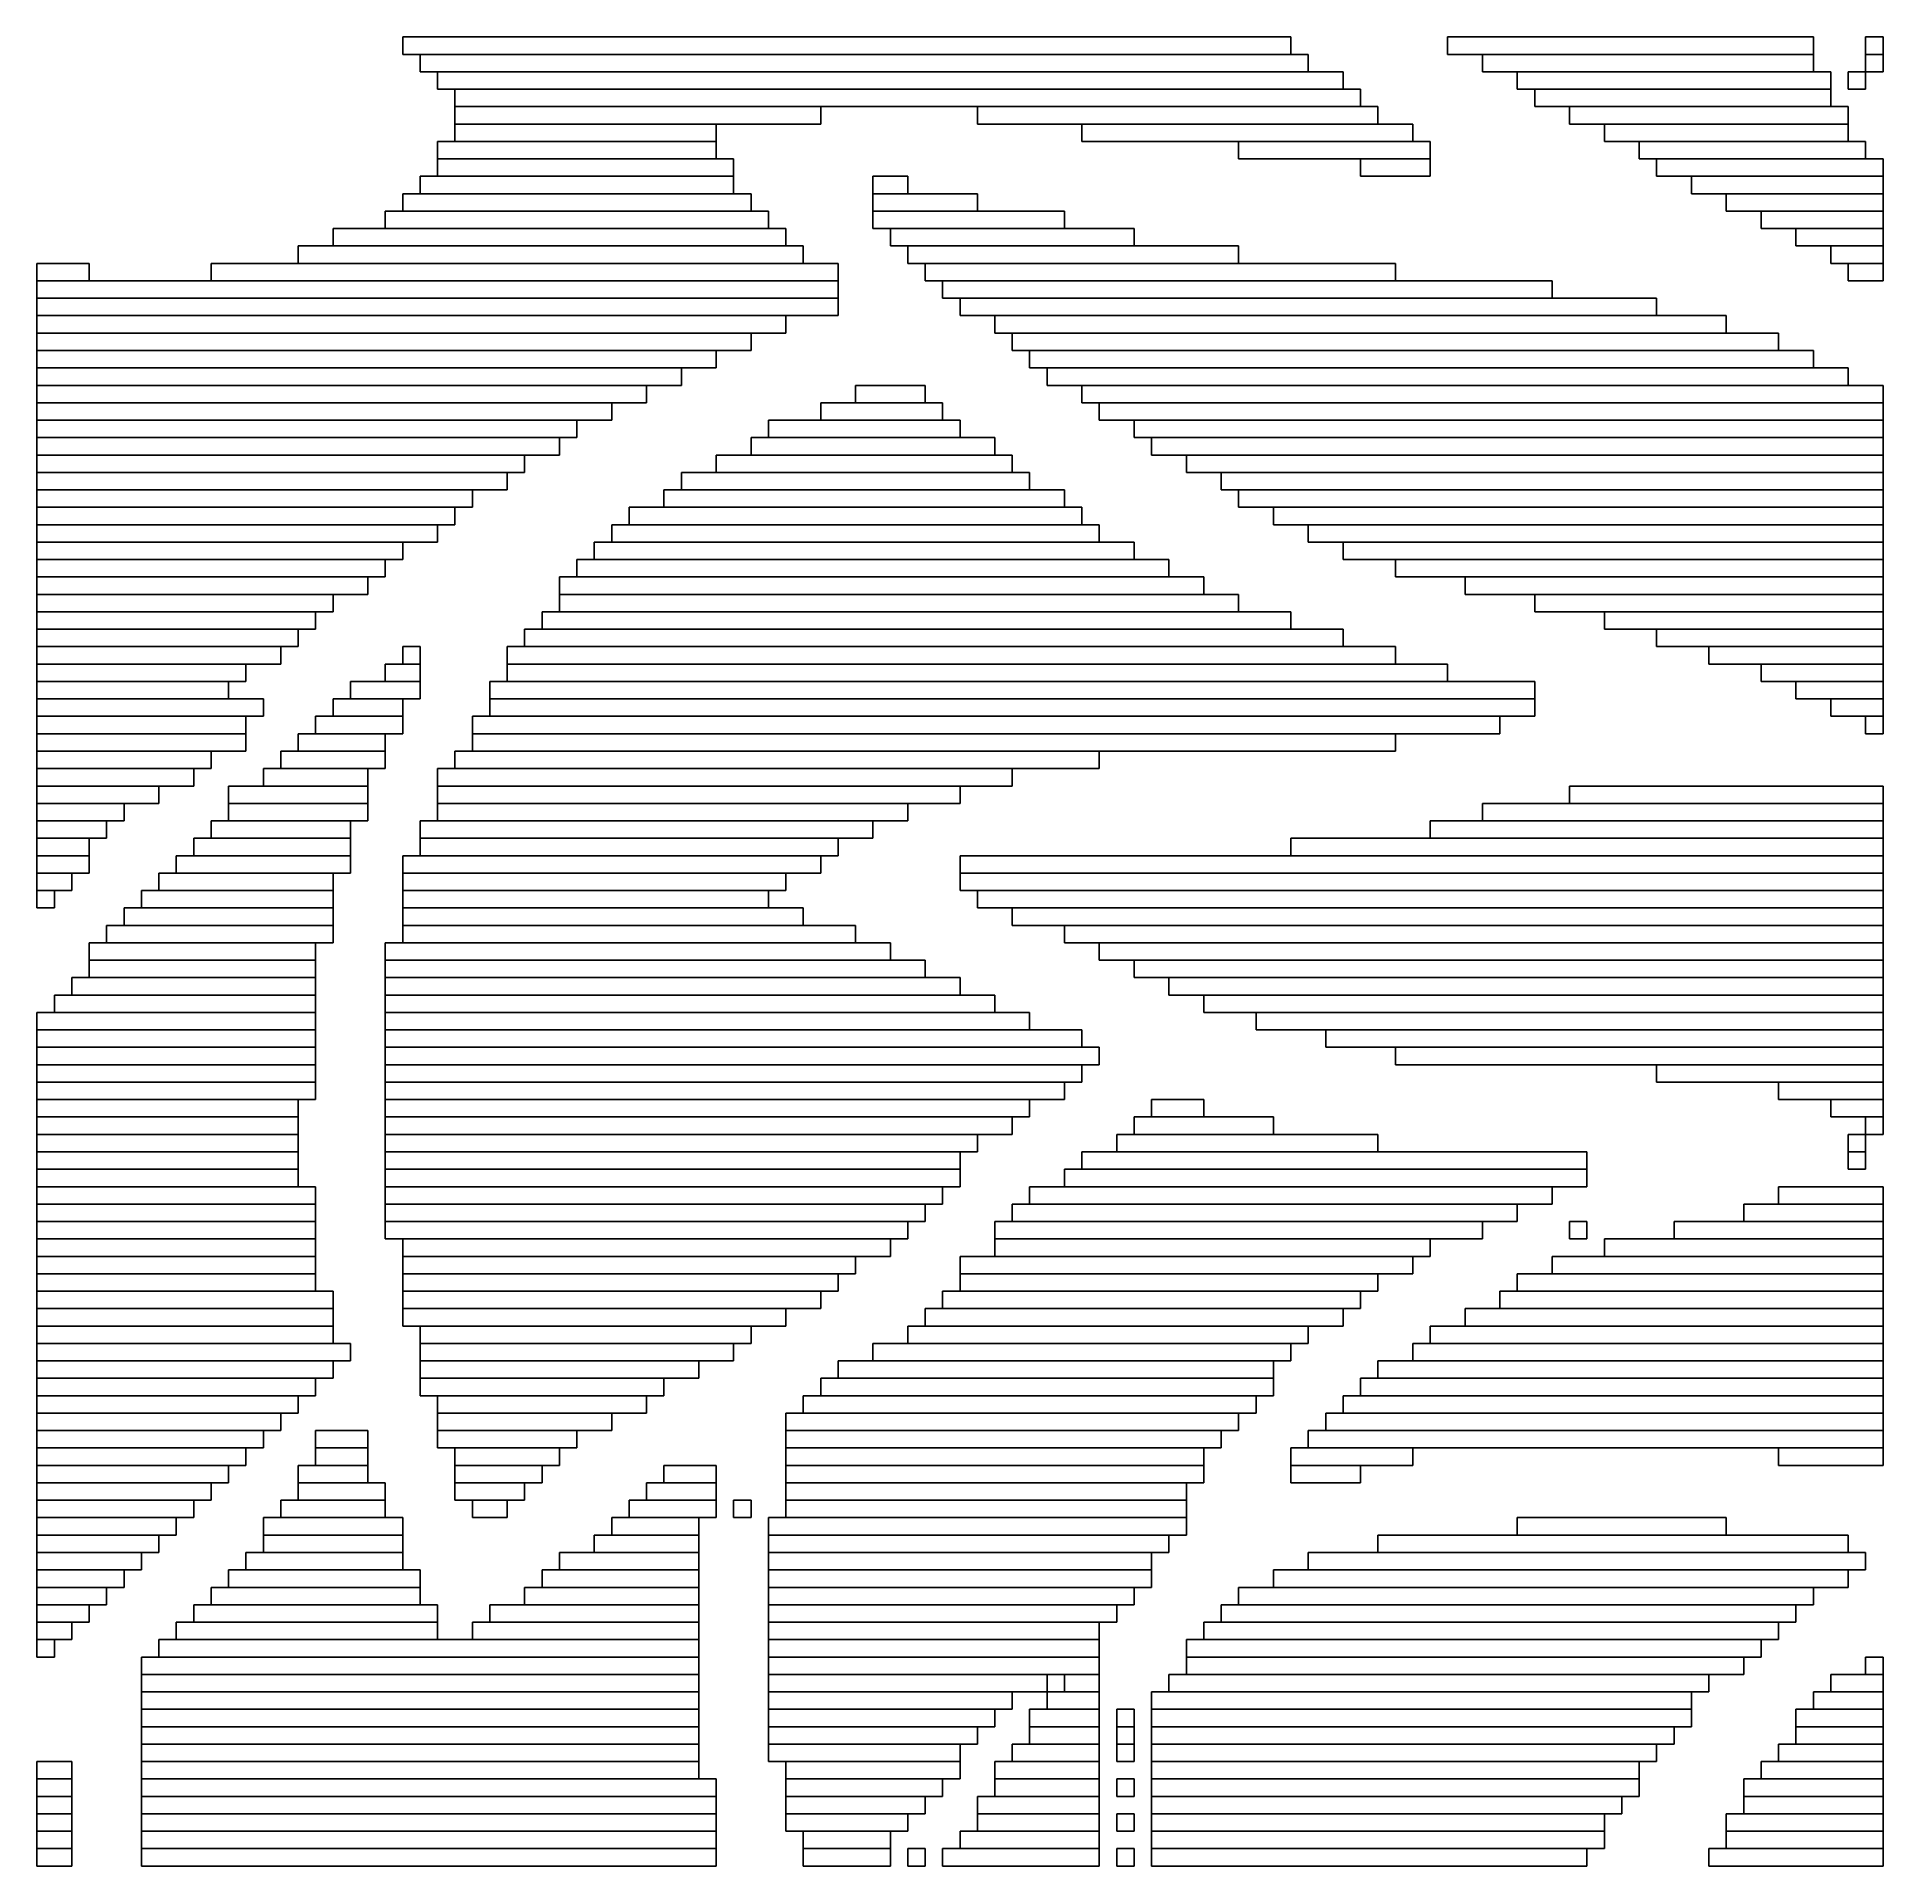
# Model space of a CAD drawing. Extents: x 459 to 565, y 460 to 565.
import ezdxf

# ---------------------------------------------------------------- set-up
doc = ezdxf.new("R2010")
doc.units = 0

msp = doc.modelspace()

# ---------------------------------------------------------------- linework, layer by layer
for p, q in [((480, 565), (531, 565)), ((480, 564), (480, 565)), ((531, 565), (531, 564)), ((540, 565), (561, 565)), ((540, 564), (540, 565)), ((561, 565), (561, 564)), ((564, 565), (565, 565)), ((564, 564), (564, 565)), ((565, 565), (565, 564)), ((531, 564), (480, 564)), ((481, 564), (532, 564)), ((481, 563), (481, 564)), ((532, 564), (532, 563)), ((561, 564), (540, 564)), ((542, 564), (561, 564)), ((542, 563), (542, 564)), ((561, 564), (561, 563)), ((565, 564), (564, 564)), ((564, 564), (565, 564)), ((564, 563), (564, 564)), ((565, 564), (565, 563)), ((532, 563), (481, 563)), ((482, 563), (534, 563)), ((482, 562), (482, 563)), ((534, 563), (534, 562)), ((561, 563), (542, 563)), ((544, 563), (562, 563)), ((544, 562), (544, 563)), ((562, 563), (562, 562)), ((563, 563), (564, 563)), ((563, 562), (563, 563)), ((565, 563), (564, 563)), ((564, 563), (564, 562)), ((534, 562), (482, 562)), ((483, 562), (535, 562)), ((483, 561), (483, 562)), ((535, 562), (535, 561)), ((562, 562), (544, 562)), ((545, 562), (562, 562)), ((545, 561), (545, 562)), ((562, 562), (562, 561)), ((564, 562), (563, 562)), ((535, 561), (483, 561)), ((483, 561), (504, 561)), ((483, 560), (483, 561)), ((504, 561), (504, 560)), ((513, 561), (536, 561)), ((513, 560), (513, 561)), ((536, 561), (536, 560)), ((562, 561), (545, 561)), ((547, 561), (563, 561)), ((547, 560), (547, 561)), ((563, 561), (563, 560)), ((504, 560), (483, 560)), ((483, 560), (498, 560)), ((483, 559), (483, 560)), ((498, 560), (498, 559)), ((536, 560), (513, 560)), ((519, 560), (538, 560)), ((519, 559), (519, 560)), ((538, 560), (538, 559)), ((563, 560), (547, 560)), ((549, 560), (563, 560)), ((549, 559), (549, 560)), ((563, 560), (563, 559)), ((482, 559), (498, 559)), ((482, 558), (482, 559)), ((498, 559), (483, 559)), ((498, 559), (498, 558)), ((538, 559), (519, 559)), ((528, 559), (539, 559)), ((528, 558), (528, 559)), ((539, 559), (539, 558)), ((563, 559), (549, 559)), ((551, 559), (564, 559)), ((551, 558), (551, 559)), ((564, 559), (564, 558)), ((498, 558), (482, 558)), ((482, 558), (499, 558)), ((482, 557), (482, 558)), ((499, 558), (499, 557)), ((539, 558), (528, 558)), ((535, 558), (539, 558)), ((535, 557), (535, 558)), ((539, 558), (539, 557)), ((564, 558), (551, 558)), ((552, 558), (565, 558)), ((552, 557), (552, 558)), ((565, 558), (565, 557)), ((481, 557), (499, 557)), ((481, 556), (481, 557)), ((499, 557), (482, 557)), ((499, 557), (499, 556)), ((507, 557), (509, 557)), ((507, 556), (507, 557)), ((509, 557), (509, 556)), ((539, 557), (535, 557)), ((565, 557), (552, 557)), ((554, 557), (565, 557)), ((554, 556), (554, 557)), ((565, 557), (565, 556)), ((480, 556), (500, 556)), ((480, 555), (480, 556)), ((499, 556), (481, 556)), ((500, 556), (500, 555)), ((509, 556), (507, 556)), ((507, 556), (513, 556)), ((507, 555), (507, 556)), ((513, 556), (513, 555)), ((565, 556), (554, 556)), ((556, 556), (565, 556)), ((556, 555), (556, 556)), ((565, 556), (565, 555)), ((479, 555), (501, 555)), ((479, 554), (479, 555)), ((500, 555), (480, 555)), ((501, 555), (501, 554)), ((513, 555), (507, 555)), ((507, 555), (518, 555)), ((507, 554), (507, 555)), ((518, 555), (518, 554)), ((565, 555), (556, 555)), ((558, 555), (565, 555)), ((558, 554), (558, 555)), ((565, 555), (565, 554)), ((476, 554), (502, 554)), ((476, 553), (476, 554)), ((501, 554), (479, 554)), ((502, 554), (502, 553)), ((518, 554), (507, 554)), ((508, 554), (522, 554)), ((508, 553), (508, 554)), ((522, 554), (522, 553)), ((565, 554), (558, 554)), ((560, 554), (565, 554)), ((560, 553), (560, 554)), ((565, 554), (565, 553)), ((474, 553), (503, 553)), ((474, 552), (474, 553)), ((502, 553), (476, 553)), ((503, 553), (503, 552)), ((522, 553), (508, 553)), ((509, 553), (528, 553)), ((509, 552), (509, 553)), ((528, 553), (528, 552)), ((565, 553), (560, 553)), ((562, 553), (565, 553)), ((562, 552), (562, 553)), ((565, 553), (565, 552)), ((459, 552), (462, 552)), ((459, 551), (459, 552)), ((462, 552), (462, 551)), ((469, 552), (505, 552)), ((469, 551), (469, 552)), ((503, 552), (474, 552)), ((505, 552), (505, 551)), ((528, 552), (509, 552)), ((510, 552), (537, 552)), ((510, 551), (510, 552)), ((537, 552), (537, 551)), ((565, 552), (562, 552)), ((563, 552), (565, 552)), ((563, 551), (563, 552)), ((565, 552), (565, 551)), ((462, 551), (459, 551)), ((459, 551), (505, 551)), ((459, 550), (459, 551)), ((505, 551), (469, 551)), ((505, 551), (505, 550)), ((537, 551), (510, 551)), ((511, 551), (546, 551)), ((511, 550), (511, 551)), ((546, 551), (546, 550)), ((565, 551), (563, 551)), ((505, 550), (459, 550)), ((459, 550), (505, 550)), ((459, 549), (459, 550)), ((505, 550), (505, 549)), ((546, 550), (511, 550)), ((512, 550), (552, 550)), ((512, 549), (512, 550)), ((552, 550), (552, 549)), ((505, 549), (459, 549)), ((459, 549), (502, 549)), ((459, 548), (459, 549)), ((502, 549), (502, 548)), ((552, 549), (512, 549)), ((514, 549), (556, 549)), ((514, 548), (514, 549)), ((556, 549), (556, 548)), ((502, 548), (459, 548)), ((459, 548), (500, 548)), ((459, 547), (459, 548)), ((500, 547), (459, 547)), ((459, 547), (498, 547)), ((459, 546), (459, 547)), ((498, 547), (498, 546)), ((500, 548), (500, 547)), ((556, 548), (514, 548)), ((515, 548), (559, 548)), ((515, 547), (515, 548)), ((559, 547), (515, 547)), ((516, 547), (561, 547)), ((516, 546), (516, 547)), ((559, 548), (559, 547)), ((561, 547), (561, 546)), ((498, 546), (459, 546)), ((459, 546), (496, 546)), ((459, 545), (459, 546)), ((496, 546), (496, 545)), ((561, 546), (516, 546)), ((517, 546), (563, 546)), ((517, 545), (517, 546)), ((563, 546), (563, 545)), ((496, 545), (459, 545)), ((459, 545), (494, 545)), ((459, 544), (459, 545)), ((494, 545), (494, 544)), ((506, 545), (510, 545)), ((506, 544), (506, 545)), ((510, 545), (510, 544)), ((563, 545), (517, 545)), ((519, 545), (565, 545)), ((519, 544), (519, 545)), ((565, 545), (565, 544)), ((494, 544), (459, 544)), ((459, 544), (492, 544)), ((459, 543), (459, 544)), ((492, 544), (492, 543)), ((504, 544), (511, 544)), ((504, 543), (504, 544)), ((510, 544), (506, 544)), ((511, 544), (511, 543)), ((565, 544), (519, 544)), ((520, 544), (565, 544)), ((520, 543), (520, 544)), ((565, 544), (565, 543)), ((492, 543), (459, 543)), ((459, 543), (490, 543)), ((459, 542), (459, 543)), ((490, 543), (490, 542)), ((501, 543), (512, 543)), ((501, 542), (501, 543)), ((511, 543), (504, 543)), ((512, 543), (512, 542)), ((565, 543), (520, 543)), ((522, 543), (565, 543)), ((522, 542), (522, 543)), ((565, 543), (565, 542)), ((490, 542), (459, 542)), ((459, 542), (489, 542)), ((459, 541), (459, 542)), ((489, 542), (489, 541)), ((500, 542), (514, 542)), ((500, 541), (500, 542)), ((512, 542), (501, 542)), ((514, 542), (514, 541)), ((565, 542), (522, 542)), ((523, 542), (565, 542)), ((523, 541), (523, 542)), ((565, 542), (565, 541)), ((489, 541), (459, 541)), ((459, 541), (487, 541)), ((459, 540), (459, 541)), ((487, 541), (487, 540)), ((498, 541), (515, 541)), ((498, 540), (498, 541)), ((514, 541), (500, 541)), ((515, 541), (515, 540)), ((565, 541), (523, 541)), ((525, 541), (565, 541)), ((525, 540), (525, 541)), ((565, 541), (565, 540)), ((487, 540), (459, 540)), ((459, 540), (486, 540)), ((459, 539), (459, 540)), ((486, 540), (486, 539)), ((496, 540), (516, 540)), ((496, 539), (496, 540)), ((515, 540), (498, 540)), ((516, 540), (516, 539)), ((565, 540), (525, 540)), ((527, 540), (565, 540)), ((527, 539), (527, 540)), ((565, 540), (565, 539)), ((486, 539), (459, 539)), ((459, 539), (484, 539)), ((459, 538), (459, 539)), ((484, 539), (484, 538)), ((495, 539), (518, 539)), ((495, 538), (495, 539)), ((516, 539), (496, 539)), ((518, 539), (518, 538)), ((565, 539), (527, 539)), ((528, 539), (565, 539)), ((528, 538), (528, 539)), ((565, 539), (565, 538)), ((484, 538), (459, 538)), ((459, 538), (483, 538)), ((459, 537), (459, 538)), ((483, 538), (483, 537)), ((493, 538), (519, 538)), ((493, 537), (493, 538)), ((518, 538), (495, 538)), ((519, 538), (519, 537)), ((565, 538), (528, 538)), ((530, 538), (565, 538)), ((530, 537), (530, 538)), ((565, 538), (565, 537)), ((483, 537), (459, 537)), ((459, 537), (482, 537)), ((459, 536), (459, 537)), ((482, 537), (482, 536)), ((492, 537), (520, 537)), ((492, 536), (492, 537)), ((519, 537), (493, 537)), ((520, 537), (520, 536)), ((565, 537), (530, 537)), ((532, 537), (565, 537)), ((532, 536), (532, 537)), ((565, 537), (565, 536)), ((482, 536), (459, 536)), ((459, 536), (480, 536)), ((459, 535), (459, 536)), ((480, 536), (480, 535)), ((491, 536), (522, 536)), ((491, 535), (491, 536)), ((520, 536), (492, 536)), ((522, 536), (522, 535)), ((565, 536), (532, 536)), ((534, 536), (565, 536)), ((534, 535), (534, 536)), ((565, 536), (565, 535)), ((480, 535), (459, 535)), ((459, 535), (479, 535)), ((459, 534), (459, 535)), ((479, 535), (479, 534)), ((490, 535), (524, 535)), ((490, 534), (490, 535)), ((522, 535), (491, 535)), ((524, 535), (524, 534)), ((565, 535), (534, 535)), ((537, 535), (565, 535)), ((537, 534), (537, 535)), ((565, 535), (565, 534)), ((479, 534), (459, 534)), ((459, 534), (478, 534)), ((459, 533), (459, 534)), ((478, 534), (478, 533)), ((489, 534), (526, 534)), ((489, 533), (489, 534)), ((524, 534), (490, 534)), ((526, 534), (526, 533)), ((565, 534), (537, 534)), ((541, 534), (565, 534)), ((541, 533), (541, 534)), ((565, 534), (565, 533)), ((478, 533), (459, 533)), ((459, 533), (476, 533)), ((459, 532), (459, 533)), ((476, 533), (476, 532)), ((526, 533), (489, 533)), ((489, 533), (528, 533)), ((489, 532), (489, 533)), ((528, 533), (528, 532)), ((565, 533), (541, 533)), ((545, 533), (565, 533)), ((545, 532), (545, 533)), ((565, 533), (565, 532)), ((476, 532), (459, 532)), ((459, 532), (475, 532)), ((459, 531), (459, 532)), ((475, 532), (475, 531)), ((488, 532), (531, 532)), ((488, 531), (488, 532)), ((528, 532), (489, 532)), ((531, 532), (531, 531)), ((565, 532), (545, 532)), ((549, 532), (565, 532)), ((549, 531), (549, 532)), ((565, 532), (565, 531)), ((475, 531), (459, 531)), ((459, 531), (474, 531)), ((459, 530), (459, 531)), ((474, 530), (459, 530)), ((459, 530), (473, 530)), ((459, 529), (459, 530)), ((473, 530), (473, 529)), ((474, 531), (474, 530)), ((480, 530), (481, 530)), ((480, 529), (480, 530)), ((481, 530), (481, 529)), ((486, 530), (537, 530)), ((486, 529), (486, 530)), ((487, 531), (534, 531)), ((487, 530), (487, 531)), ((534, 530), (487, 530)), ((531, 531), (488, 531)), ((534, 531), (534, 530)), ((537, 530), (537, 529)), ((565, 531), (549, 531)), ((552, 531), (565, 531)), ((552, 530), (552, 531)), ((565, 530), (552, 530)), ((555, 530), (565, 530)), ((555, 529), (555, 530)), ((565, 531), (565, 530)), ((565, 530), (565, 529)), ((473, 529), (459, 529)), ((459, 529), (471, 529)), ((459, 528), (459, 529)), ((471, 529), (471, 528)), ((479, 529), (481, 529)), ((479, 528), (479, 529)), ((481, 529), (480, 529)), ((481, 529), (481, 528)), ((537, 529), (486, 529)), ((486, 529), (540, 529)), ((486, 528), (486, 529)), ((540, 529), (540, 528)), ((565, 529), (555, 529)), ((558, 529), (565, 529)), ((558, 528), (558, 529)), ((565, 529), (565, 528)), ((471, 528), (459, 528)), ((459, 528), (470, 528)), ((459, 527), (459, 528)), ((470, 528), (470, 527)), ((477, 528), (481, 528)), ((477, 527), (477, 528)), ((481, 528), (479, 528)), ((481, 528), (481, 527)), ((485, 528), (545, 528)), ((485, 527), (485, 528)), ((540, 528), (486, 528)), ((545, 528), (545, 527)), ((565, 528), (558, 528)), ((560, 528), (565, 528)), ((560, 527), (560, 528)), ((565, 528), (565, 527)), ((470, 527), (459, 527)), ((459, 527), (472, 527)), ((459, 526), (459, 527)), ((472, 527), (472, 526)), ((476, 527), (480, 527)), ((476, 526), (476, 527)), ((481, 527), (477, 527)), ((480, 527), (480, 526)), ((545, 527), (485, 527)), ((485, 527), (545, 527)), ((485, 526), (485, 527)), ((545, 527), (545, 526)), ((565, 527), (560, 527)), ((562, 527), (565, 527)), ((562, 526), (562, 527)), ((565, 527), (565, 526)), ((472, 526), (459, 526)), ((459, 526), (471, 526)), ((459, 525), (459, 526)), ((471, 526), (471, 525)), ((475, 526), (480, 526)), ((475, 525), (475, 526)), ((480, 526), (476, 526)), ((480, 526), (480, 525)), ((484, 526), (543, 526)), ((484, 525), (484, 526)), ((545, 526), (485, 526)), ((543, 526), (543, 525)), ((565, 526), (562, 526)), ((564, 526), (565, 526)), ((564, 525), (564, 526)), ((565, 526), (565, 525)), ((471, 525), (459, 525)), ((459, 525), (471, 525)), ((459, 524), (459, 525)), ((471, 525), (471, 524)), ((474, 525), (479, 525)), ((474, 524), (474, 525)), ((480, 525), (475, 525)), ((479, 525), (479, 524)), ((543, 525), (484, 525)), ((484, 525), (537, 525)), ((484, 524), (484, 525)), ((537, 525), (537, 524)), ((565, 525), (564, 525)), ((471, 524), (459, 524)), ((459, 524), (469, 524)), ((459, 523), (459, 524)), ((469, 524), (469, 523)), ((473, 524), (479, 524)), ((473, 523), (473, 524)), ((479, 524), (474, 524)), ((479, 524), (479, 523)), ((483, 524), (520, 524)), ((483, 523), (483, 524)), ((537, 524), (484, 524)), ((520, 524), (520, 523)), ((469, 523), (459, 523)), ((459, 523), (468, 523)), ((459, 522), (459, 523)), ((468, 523), (468, 522)), ((472, 523), (478, 523)), ((472, 522), (472, 523)), ((479, 523), (473, 523)), ((478, 523), (478, 522)), ((482, 523), (515, 523)), ((482, 522), (482, 523)), ((520, 523), (483, 523)), ((515, 523), (515, 522)), ((468, 522), (459, 522)), ((459, 522), (466, 522)), ((459, 521), (459, 522)), ((466, 522), (466, 521)), ((470, 522), (478, 522)), ((470, 521), (470, 522)), ((478, 522), (472, 522)), ((478, 522), (478, 521)), ((515, 522), (482, 522)), ((482, 522), (512, 522)), ((482, 521), (482, 522)), ((512, 522), (512, 521)), ((547, 522), (565, 522)), ((547, 521), (547, 522)), ((565, 522), (565, 521)), ((466, 521), (459, 521)), ((459, 521), (464, 521)), ((459, 520), (459, 521)), ((464, 521), (464, 520)), ((478, 521), (470, 521)), ((470, 521), (478, 521)), ((470, 520), (470, 521)), ((478, 521), (478, 520)), ((512, 521), (482, 521)), ((482, 521), (509, 521)), ((482, 520), (482, 521)), ((509, 521), (509, 520)), ((542, 521), (565, 521)), ((542, 520), (542, 521)), ((565, 521), (547, 521)), ((565, 521), (565, 520)), ((464, 520), (459, 520)), ((459, 520), (463, 520)), ((459, 519), (459, 520)), ((463, 520), (463, 519)), ((469, 520), (477, 520)), ((469, 519), (469, 520)), ((478, 520), (470, 520)), ((477, 520), (477, 519)), ((481, 520), (507, 520)), ((481, 519), (481, 520)), ((509, 520), (482, 520)), ((507, 520), (507, 519)), ((539, 520), (565, 520)), ((539, 519), (539, 520)), ((565, 520), (542, 520)), ((565, 520), (565, 519)), ((463, 519), (459, 519)), ((459, 519), (462, 519)), ((459, 518), (459, 519)), ((462, 519), (462, 518)), ((468, 519), (477, 519)), ((468, 518), (468, 519)), ((477, 519), (469, 519)), ((477, 519), (477, 518)), ((507, 519), (481, 519)), ((481, 519), (505, 519)), ((481, 518), (481, 519)), ((505, 519), (505, 518)), ((531, 519), (565, 519)), ((531, 518), (531, 519)), ((565, 519), (539, 519)), ((565, 519), (565, 518)), ((462, 518), (459, 518)), ((459, 518), (462, 518)), ((459, 517), (459, 518)), ((462, 518), (462, 517)), ((467, 518), (477, 518)), ((467, 517), (467, 518)), ((477, 518), (468, 518)), ((477, 518), (477, 517)), ((480, 518), (504, 518)), ((480, 517), (480, 518)), ((505, 518), (481, 518)), ((504, 518), (504, 517)), ((512, 518), (565, 518)), ((512, 517), (512, 518)), ((565, 518), (531, 518)), ((565, 518), (565, 517)), ((462, 517), (459, 517)), ((459, 517), (461, 517)), ((459, 516), (459, 517)), ((461, 517), (461, 516)), ((466, 517), (476, 517)), ((466, 516), (466, 517)), ((477, 517), (467, 517)), ((476, 517), (476, 516)), ((504, 517), (480, 517)), ((480, 517), (502, 517)), ((480, 516), (480, 517)), ((502, 517), (502, 516)), ((565, 517), (512, 517)), ((512, 517), (565, 517)), ((512, 516), (512, 517)), ((565, 517), (565, 516)), ((461, 516), (459, 516)), ((459, 516), (460, 516)), ((459, 515), (459, 516)), ((460, 516), (460, 515)), ((465, 516), (476, 516)), ((465, 515), (465, 516)), ((476, 516), (466, 516)), ((476, 516), (476, 515)), ((502, 516), (480, 516)), ((480, 516), (501, 516)), ((480, 515), (480, 516)), ((501, 516), (501, 515)), ((565, 516), (512, 516)), ((513, 516), (565, 516)), ((513, 515), (513, 516)), ((565, 516), (565, 515)), ((460, 515), (459, 515)), ((464, 515), (476, 515)), ((464, 514), (464, 515)), ((476, 515), (465, 515)), ((476, 515), (476, 514)), ((501, 515), (480, 515)), ((480, 515), (503, 515)), ((480, 514), (480, 515)), ((503, 515), (503, 514)), ((565, 515), (513, 515)), ((515, 515), (565, 515)), ((515, 514), (515, 515)), ((565, 515), (565, 514)), ((463, 514), (476, 514)), ((463, 513), (463, 514)), ((476, 514), (464, 514)), ((476, 514), (476, 513)), ((503, 514), (480, 514)), ((480, 514), (506, 514)), ((480, 513), (480, 514)), ((506, 514), (506, 513)), ((565, 514), (515, 514)), ((518, 514), (565, 514)), ((518, 513), (518, 514)), ((565, 514), (565, 513)), ((462, 513), (475, 513)), ((462, 512), (462, 513)), ((475, 512), (462, 512)), ((462, 512), (475, 512)), ((462, 511), (462, 512)), ((476, 513), (463, 513)), ((475, 513), (475, 512)), ((475, 512), (475, 511)), ((479, 513), (508, 513)), ((479, 512), (479, 513)), ((508, 512), (479, 512)), ((479, 512), (510, 512)), ((479, 511), (479, 512)), ((506, 513), (480, 513)), ((508, 513), (508, 512)), ((510, 512), (510, 511)), ((565, 513), (518, 513)), ((520, 513), (565, 513)), ((520, 512), (520, 513)), ((565, 512), (520, 512)), ((522, 512), (565, 512)), ((522, 511), (522, 512)), ((565, 513), (565, 512)), ((565, 512), (565, 511)), ((461, 511), (475, 511)), ((461, 510), (461, 511)), ((475, 511), (462, 511)), ((475, 511), (475, 510)), ((510, 511), (479, 511)), ((479, 511), (512, 511)), ((479, 510), (479, 511)), ((512, 511), (512, 510)), ((565, 511), (522, 511)), ((524, 511), (565, 511)), ((524, 510), (524, 511)), ((565, 511), (565, 510)), ((460, 510), (475, 510)), ((460, 509), (460, 510)), ((475, 510), (461, 510)), ((475, 510), (475, 509)), ((512, 510), (479, 510)), ((479, 510), (514, 510)), ((479, 509), (479, 510)), ((514, 510), (514, 509)), ((565, 510), (524, 510)), ((526, 510), (565, 510)), ((526, 509), (526, 510)), ((565, 510), (565, 509)), ((459, 509), (475, 509)), ((459, 508), (459, 509)), ((475, 509), (460, 509)), ((475, 509), (475, 508)), ((514, 509), (479, 509)), ((479, 509), (516, 509)), ((479, 508), (479, 509)), ((516, 509), (516, 508)), ((565, 509), (526, 509)), ((529, 509), (565, 509)), ((529, 508), (529, 509)), ((565, 509), (565, 508)), ((475, 508), (459, 508)), ((459, 508), (475, 508)), ((459, 507), (459, 508)), ((475, 508), (475, 507)), ((516, 508), (479, 508)), ((479, 508), (519, 508)), ((479, 507), (479, 508)), ((519, 508), (519, 507)), ((565, 508), (529, 508)), ((533, 508), (565, 508)), ((533, 507), (533, 508)), ((565, 508), (565, 507)), ((475, 507), (459, 507)), ((459, 507), (475, 507)), ((459, 506), (459, 507)), ((475, 507), (475, 506)), ((519, 507), (479, 507)), ((479, 507), (520, 507)), ((479, 506), (479, 507)), ((520, 507), (520, 506)), ((565, 507), (533, 507)), ((537, 507), (565, 507)), ((537, 506), (537, 507)), ((565, 507), (565, 506)), ((475, 506), (459, 506)), ((459, 506), (475, 506)), ((459, 505), (459, 506)), ((475, 506), (475, 505)), ((520, 506), (479, 506)), ((479, 506), (519, 506)), ((479, 505), (479, 506)), ((519, 506), (519, 505)), ((565, 506), (537, 506)), ((552, 506), (565, 506)), ((552, 505), (552, 506)), ((565, 506), (565, 505)), ((475, 505), (459, 505)), ((459, 505), (475, 505)), ((459, 504), (459, 505)), ((475, 505), (475, 504)), ((519, 505), (479, 505)), ((479, 505), (518, 505)), ((479, 504), (479, 505)), ((518, 505), (518, 504)), ((565, 505), (552, 505)), ((559, 505), (565, 505)), ((559, 504), (559, 505)), ((565, 505), (565, 504)), ((475, 504), (459, 504)), ((459, 504), (474, 504)), ((459, 503), (459, 504)), ((474, 504), (474, 503)), ((518, 504), (479, 504)), ((479, 504), (516, 504)), ((479, 503), (479, 504)), ((516, 504), (516, 503)), ((523, 504), (526, 504)), ((523, 503), (523, 504)), ((526, 504), (526, 503)), ((565, 504), (559, 504)), ((562, 504), (565, 504)), ((562, 503), (562, 504)), ((565, 504), (565, 503)), ((474, 503), (459, 503)), ((459, 503), (474, 503)), ((459, 502), (459, 503)), ((474, 503), (474, 502)), ((516, 503), (479, 503)), ((479, 503), (515, 503)), ((479, 502), (479, 503)), ((515, 503), (515, 502)), ((522, 503), (530, 503)), ((522, 502), (522, 503)), ((526, 503), (523, 503)), ((530, 503), (530, 502)), ((565, 503), (562, 503)), ((564, 503), (565, 503)), ((564, 502), (564, 503)), ((565, 503), (565, 502)), ((474, 502), (459, 502)), ((459, 502), (474, 502)), ((459, 501), (459, 502)), ((474, 502), (474, 501)), ((515, 502), (479, 502)), ((479, 502), (513, 502)), ((479, 501), (479, 502)), ((513, 502), (513, 501)), ((521, 502), (536, 502)), ((521, 501), (521, 502)), ((530, 502), (522, 502)), ((536, 502), (536, 501)), ((563, 502), (564, 502)), ((563, 501), (563, 502)), ((565, 502), (564, 502)), ((564, 502), (564, 501)), ((474, 501), (459, 501)), ((459, 501), (474, 501)), ((459, 500), (459, 501)), ((474, 501), (474, 500)), ((513, 501), (479, 501)), ((479, 501), (512, 501)), ((479, 500), (479, 501)), ((512, 501), (512, 500)), ((519, 501), (548, 501)), ((519, 500), (519, 501)), ((536, 501), (521, 501)), ((548, 501), (548, 500)), ((564, 501), (563, 501)), ((563, 501), (564, 501)), ((563, 500), (563, 501)), ((564, 501), (564, 500)), ((474, 500), (459, 500)), ((459, 500), (474, 500)), ((459, 499), (459, 500)), ((474, 500), (474, 499)), ((512, 500), (479, 500)), ((479, 500), (512, 500)), ((479, 499), (479, 500)), ((512, 500), (512, 499)), ((518, 500), (548, 500)), ((518, 499), (518, 500)), ((548, 500), (519, 500)), ((548, 500), (548, 499)), ((564, 500), (563, 500)), ((474, 499), (459, 499)), ((459, 499), (475, 499)), ((459, 498), (459, 499)), ((475, 499), (475, 498)), ((512, 499), (479, 499)), ((479, 499), (511, 499)), ((479, 498), (479, 499)), ((511, 499), (511, 498)), ((516, 499), (546, 499)), ((516, 498), (516, 499)), ((548, 499), (518, 499)), ((546, 499), (546, 498)), ((559, 499), (565, 499)), ((559, 498), (559, 499)), ((565, 499), (565, 498)), ((475, 498), (459, 498)), ((459, 498), (475, 498)), ((459, 497), (459, 498)), ((475, 498), (475, 497)), ((511, 498), (479, 498)), ((479, 498), (510, 498)), ((479, 497), (479, 498)), ((510, 498), (510, 497)), ((515, 498), (544, 498)), ((515, 497), (515, 498)), ((546, 498), (516, 498)), ((544, 498), (544, 497)), ((557, 498), (565, 498)), ((557, 497), (557, 498)), ((565, 498), (559, 498)), ((565, 498), (565, 497)), ((475, 497), (459, 497)), ((459, 497), (475, 497)), ((459, 496), (459, 497)), ((475, 497), (475, 496)), ((510, 497), (479, 497)), ((479, 497), (509, 497)), ((479, 496), (479, 497)), ((509, 497), (509, 496)), ((514, 497), (542, 497)), ((514, 496), (514, 497)), ((544, 497), (515, 497)), ((542, 497), (542, 496)), ((547, 497), (548, 497)), ((547, 496), (547, 497)), ((548, 497), (548, 496)), ((553, 497), (565, 497)), ((553, 496), (553, 497)), ((565, 497), (557, 497)), ((565, 497), (565, 496)), ((475, 496), (459, 496)), ((459, 496), (475, 496)), ((459, 495), (459, 496)), ((475, 496), (475, 495)), ((509, 496), (479, 496)), ((480, 496), (508, 496)), ((480, 495), (480, 496)), ((508, 496), (508, 495)), ((542, 496), (514, 496)), ((514, 496), (539, 496)), ((514, 495), (514, 496)), ((539, 496), (539, 495)), ((548, 496), (547, 496)), ((549, 496), (565, 496)), ((549, 495), (549, 496)), ((565, 496), (553, 496)), ((565, 496), (565, 495)), ((475, 495), (459, 495)), ((459, 495), (475, 495)), ((459, 494), (459, 495)), ((475, 494), (459, 494)), ((459, 494), (475, 494)), ((459, 493), (459, 494)), ((475, 495), (475, 494)), ((475, 494), (475, 493)), ((508, 495), (480, 495)), ((480, 495), (506, 495)), ((480, 494), (480, 495)), ((506, 494), (480, 494)), ((480, 494), (505, 494)), ((480, 493), (480, 494)), ((505, 494), (505, 493)), ((506, 495), (506, 494)), ((512, 495), (538, 495)), ((512, 494), (512, 495)), ((538, 494), (512, 494)), ((512, 494), (536, 494)), ((512, 493), (512, 494)), ((539, 495), (514, 495)), ((536, 494), (536, 493)), ((538, 495), (538, 494)), ((544, 494), (565, 494)), ((544, 493), (544, 494)), ((546, 495), (565, 495)), ((546, 494), (546, 495)), ((565, 494), (546, 494)), ((565, 495), (549, 495)), ((565, 495), (565, 494)), ((565, 494), (565, 493)), ((475, 493), (459, 493)), ((459, 493), (476, 493)), ((459, 492), (459, 493)), ((476, 493), (476, 492)), ((505, 493), (480, 493)), ((480, 493), (504, 493)), ((480, 492), (480, 493)), ((504, 493), (504, 492)), ((511, 493), (535, 493)), ((511, 492), (511, 493)), ((536, 493), (512, 493)), ((535, 493), (535, 492)), ((543, 493), (565, 493)), ((543, 492), (543, 493)), ((565, 493), (544, 493)), ((565, 493), (565, 492)), ((476, 492), (459, 492)), ((459, 492), (476, 492)), ((459, 491), (459, 492)), ((476, 492), (476, 491)), ((504, 492), (480, 492)), ((480, 492), (502, 492)), ((480, 491), (480, 492)), ((502, 492), (502, 491)), ((510, 492), (534, 492)), ((510, 491), (510, 492)), ((535, 492), (511, 492)), ((534, 492), (534, 491)), ((541, 492), (565, 492)), ((541, 491), (541, 492)), ((565, 492), (543, 492)), ((565, 492), (565, 491)), ((476, 491), (459, 491)), ((459, 491), (476, 491)), ((459, 490), (459, 491)), ((476, 491), (476, 490)), ((502, 491), (480, 491)), ((481, 491), (500, 491)), ((481, 490), (481, 491)), ((500, 491), (500, 490)), ((509, 491), (532, 491)), ((509, 490), (509, 491)), ((534, 491), (510, 491)), ((532, 491), (532, 490)), ((539, 491), (565, 491)), ((539, 490), (539, 491)), ((565, 491), (541, 491)), ((565, 491), (565, 490)), ((476, 490), (459, 490)), ((459, 490), (477, 490)), ((459, 489), (459, 490)), ((477, 490), (477, 489)), ((500, 490), (481, 490)), ((481, 490), (499, 490)), ((481, 489), (481, 490)), ((499, 490), (499, 489)), ((507, 490), (531, 490)), ((507, 489), (507, 490)), ((532, 490), (509, 490)), ((531, 490), (531, 489)), ((538, 490), (565, 490)), ((538, 489), (538, 490)), ((565, 490), (539, 490)), ((565, 490), (565, 489)), ((477, 489), (459, 489)), ((459, 489), (476, 489)), ((459, 488), (459, 489)), ((476, 489), (476, 488)), ((499, 489), (481, 489)), ((481, 489), (497, 489)), ((481, 488), (481, 489)), ((497, 489), (497, 488)), ((505, 489), (530, 489)), ((505, 488), (505, 489)), ((531, 489), (507, 489)), ((530, 489), (530, 488)), ((536, 489), (565, 489)), ((536, 488), (536, 489)), ((565, 489), (538, 489)), ((565, 489), (565, 488)), ((476, 488), (459, 488)), ((459, 488), (475, 488)), ((459, 487), (459, 488)), ((475, 488), (475, 487)), ((497, 488), (481, 488)), ((481, 488), (495, 488)), ((481, 487), (481, 488)), ((495, 488), (495, 487)), ((504, 488), (530, 488)), ((504, 487), (504, 488)), ((530, 488), (505, 488)), ((530, 488), (530, 487)), ((535, 488), (565, 488)), ((535, 487), (535, 488)), ((565, 488), (536, 488)), ((565, 488), (565, 487)), ((475, 487), (459, 487)), ((459, 487), (474, 487)), ((459, 486), (459, 487)), ((474, 487), (474, 486)), ((495, 487), (481, 487)), ((482, 487), (494, 487)), ((482, 486), (482, 487)), ((494, 487), (494, 486)), ((503, 487), (529, 487)), ((503, 486), (503, 487)), ((530, 487), (504, 487)), ((529, 487), (529, 486)), ((534, 487), (565, 487)), ((534, 486), (534, 487)), ((565, 487), (535, 487)), ((565, 487), (565, 486)), ((474, 486), (459, 486)), ((459, 486), (473, 486)), ((459, 485), (459, 486)), ((473, 486), (473, 485)), ((494, 486), (482, 486)), ((482, 486), (492, 486)), ((482, 485), (482, 486)), ((492, 486), (492, 485)), ((502, 486), (528, 486)), ((502, 485), (502, 486)), ((529, 486), (503, 486)), ((528, 486), (528, 485)), ((533, 486), (565, 486)), ((533, 485), (533, 486)), ((565, 486), (534, 486)), ((565, 486), (565, 485)), ((473, 485), (459, 485)), ((459, 485), (472, 485)), ((459, 484), (459, 485)), ((472, 485), (472, 484)), ((475, 485), (478, 485)), ((475, 484), (475, 485)), ((478, 485), (478, 484)), ((492, 485), (482, 485)), ((482, 485), (490, 485)), ((482, 484), (482, 485)), ((490, 485), (490, 484)), ((528, 485), (502, 485)), ((502, 485), (527, 485)), ((502, 484), (502, 485)), ((527, 485), (527, 484)), ((532, 485), (565, 485)), ((532, 484), (532, 485)), ((565, 485), (533, 485)), ((565, 485), (565, 484)), ((472, 484), (459, 484)), ((459, 484), (471, 484)), ((459, 483), (459, 484)), ((471, 484), (471, 483)), ((478, 484), (475, 484)), ((475, 484), (478, 484)), ((475, 483), (475, 484)), ((478, 484), (478, 483)), ((490, 484), (482, 484)), ((483, 484), (489, 484)), ((483, 483), (483, 484)), ((489, 484), (489, 483)), ((527, 484), (502, 484)), ((502, 484), (526, 484)), ((502, 483), (502, 484)), ((526, 484), (526, 483)), ((531, 484), (538, 484)), ((531, 483), (531, 484)), ((565, 484), (532, 484)), ((538, 484), (538, 483)), ((559, 484), (565, 484)), ((559, 483), (559, 484)), ((565, 484), (565, 483)), ((471, 483), (459, 483)), ((459, 483), (470, 483)), ((459, 482), (459, 483)), ((470, 483), (470, 482)), ((474, 483), (478, 483)), ((474, 482), (474, 483)), ((478, 483), (475, 483)), ((478, 483), (478, 482)), ((489, 483), (483, 483)), ((483, 483), (488, 483)), ((483, 482), (483, 483)), ((488, 483), (488, 482)), ((495, 483), (498, 483)), ((495, 482), (495, 483)), ((498, 483), (498, 482)), ((526, 483), (502, 483)), ((502, 483), (526, 483)), ((502, 482), (502, 483)), ((526, 483), (526, 482)), ((538, 483), (531, 483)), ((531, 483), (535, 483)), ((531, 482), (531, 483)), ((535, 483), (535, 482)), ((565, 483), (559, 483)), ((470, 482), (459, 482)), ((459, 482), (469, 482)), ((459, 481), (459, 482)), ((469, 482), (469, 481)), ((478, 482), (474, 482)), ((474, 482), (479, 482)), ((474, 481), (474, 482)), ((479, 482), (479, 481)), ((488, 482), (483, 482)), ((483, 482), (487, 482)), ((483, 481), (483, 482)), ((487, 482), (487, 481)), ((494, 482), (498, 482)), ((494, 481), (494, 482)), ((498, 482), (495, 482)), ((498, 482), (498, 481)), ((526, 482), (502, 482)), ((502, 482), (525, 482)), ((502, 481), (502, 482)), ((525, 482), (525, 481)), ((535, 482), (531, 482)), ((469, 481), (459, 481)), ((459, 481), (468, 481)), ((459, 480), (459, 481)), ((468, 481), (468, 480)), ((473, 481), (479, 481)), ((473, 480), (473, 481)), ((479, 481), (474, 481)), ((479, 481), (479, 480)), ((487, 481), (483, 481)), ((484, 481), (486, 481)), ((484, 480), (484, 481)), ((486, 481), (486, 480)), ((493, 481), (498, 481)), ((493, 480), (493, 481)), ((498, 481), (494, 481)), ((498, 481), (498, 480)), ((499, 481), (500, 481)), ((499, 480), (499, 481)), ((500, 481), (500, 480)), ((525, 481), (502, 481)), ((502, 481), (525, 481)), ((502, 480), (502, 481)), ((525, 481), (525, 480)), ((468, 480), (459, 480)), ((459, 480), (467, 480)), ((459, 479), (459, 480)), ((467, 480), (467, 479)), ((472, 480), (480, 480)), ((472, 479), (472, 480)), ((479, 480), (473, 480)), ((480, 480), (480, 479)), ((486, 480), (484, 480)), ((492, 480), (497, 480)), ((492, 479), (492, 480)), ((498, 480), (493, 480)), ((497, 480), (497, 479)), ((500, 480), (499, 480)), ((501, 480), (525, 480)), ((501, 479), (501, 480)), ((525, 480), (502, 480)), ((525, 480), (525, 479)), ((544, 480), (556, 480)), ((544, 479), (544, 480)), ((556, 480), (556, 479)), ((467, 479), (459, 479)), ((459, 479), (466, 479)), ((459, 478), (459, 479)), ((466, 479), (466, 478)), ((480, 479), (472, 479)), ((472, 479), (480, 479)), ((472, 478), (472, 479)), ((480, 479), (480, 478)), ((491, 479), (497, 479)), ((491, 478), (491, 479)), ((497, 479), (492, 479)), ((497, 479), (497, 478)), ((525, 479), (501, 479)), ((501, 479), (524, 479)), ((501, 478), (501, 479)), ((524, 479), (524, 478)), ((536, 479), (563, 479)), ((536, 478), (536, 479)), ((556, 479), (544, 479)), ((563, 479), (563, 478)), ((466, 478), (459, 478)), ((459, 478), (465, 478)), ((459, 477), (459, 478)), ((465, 477), (459, 477)), ((459, 477), (464, 477)), ((459, 476), (459, 477)), ((464, 477), (464, 476)), ((465, 478), (465, 477)), ((470, 477), (481, 477)), ((470, 476), (470, 477)), ((471, 478), (480, 478)), ((471, 477), (471, 478)), ((480, 477), (471, 477)), ((480, 478), (472, 478)), ((480, 478), (480, 477)), ((481, 477), (481, 476)), ((488, 477), (497, 477)), ((488, 476), (488, 477)), ((489, 478), (497, 478)), ((489, 477), (489, 478)), ((497, 477), (489, 477)), ((497, 478), (491, 478)), ((497, 478), (497, 477)), ((497, 477), (497, 476)), ((524, 478), (501, 478)), ((501, 478), (523, 478)), ((501, 477), (501, 478)), ((523, 477), (501, 477)), ((501, 477), (523, 477)), ((501, 476), (501, 477)), ((523, 478), (523, 477)), ((523, 477), (523, 476)), ((530, 477), (563, 477)), ((530, 476), (530, 477)), ((532, 478), (564, 478)), ((532, 477), (532, 478)), ((564, 477), (532, 477)), ((563, 478), (536, 478)), ((563, 477), (563, 476)), ((564, 478), (564, 477)), ((464, 476), (459, 476)), ((459, 476), (463, 476)), ((459, 475), (459, 476)), ((463, 476), (463, 475)), ((469, 476), (481, 476)), ((469, 475), (469, 476)), ((481, 476), (470, 476)), ((481, 476), (481, 475)), ((487, 476), (497, 476)), ((487, 475), (487, 476)), ((497, 476), (488, 476)), ((497, 476), (497, 475)), ((523, 476), (501, 476)), ((501, 476), (522, 476)), ((501, 475), (501, 476)), ((522, 476), (522, 475)), ((528, 476), (561, 476)), ((528, 475), (528, 476)), ((563, 476), (530, 476)), ((561, 476), (561, 475)), ((463, 475), (459, 475)), ((459, 475), (462, 475)), ((459, 474), (459, 475)), ((462, 475), (462, 474)), ((468, 475), (482, 475)), ((468, 474), (468, 475)), ((481, 475), (469, 475)), ((482, 475), (482, 474)), ((485, 475), (497, 475)), ((485, 474), (485, 475)), ((497, 475), (487, 475)), ((497, 475), (497, 474)), ((522, 475), (501, 475)), ((501, 475), (521, 475)), ((501, 474), (501, 475)), ((521, 475), (521, 474)), ((527, 475), (560, 475)), ((527, 474), (527, 475)), ((561, 475), (528, 475)), ((560, 475), (560, 474)), ((462, 474), (459, 474)), ((459, 474), (461, 474)), ((459, 473), (459, 474)), ((461, 474), (461, 473)), ((467, 474), (482, 474)), ((467, 473), (467, 474)), ((482, 474), (468, 474)), ((482, 474), (482, 473)), ((484, 474), (497, 474)), ((484, 473), (484, 474)), ((497, 474), (485, 474)), ((497, 474), (497, 473)), ((521, 474), (501, 474)), ((501, 474), (520, 474)), ((501, 473), (501, 474)), ((520, 474), (520, 473)), ((526, 474), (559, 474)), ((526, 473), (526, 474)), ((560, 474), (527, 474)), ((559, 474), (559, 473)), ((461, 473), (459, 473)), ((459, 473), (460, 473)), ((459, 472), (459, 473)), ((460, 473), (460, 472)), ((466, 473), (497, 473)), ((466, 472), (466, 473)), ((482, 473), (467, 473)), ((497, 473), (484, 473)), ((497, 473), (497, 472)), ((520, 473), (501, 473)), ((501, 473), (520, 473)), ((501, 472), (501, 473)), ((520, 473), (520, 472)), ((525, 473), (558, 473)), ((525, 472), (525, 473)), ((559, 473), (526, 473)), ((558, 473), (558, 472)), ((460, 472), (459, 472)), ((465, 472), (497, 472)), ((465, 471), (465, 472)), ((497, 472), (466, 472)), ((497, 472), (497, 471)), ((520, 472), (501, 472)), ((501, 472), (520, 472)), ((501, 471), (501, 472)), ((520, 472), (520, 471)), ((558, 472), (525, 472)), ((525, 472), (557, 472)), ((525, 471), (525, 472)), ((557, 472), (557, 471)), ((564, 472), (565, 472)), ((564, 471), (564, 472)), ((565, 472), (565, 471)), ((497, 471), (465, 471)), ((465, 471), (497, 471)), ((465, 470), (465, 471)), ((497, 471), (497, 470)), ((520, 471), (501, 471)), ((501, 471), (517, 471)), ((501, 470), (501, 471)), ((517, 471), (517, 470)), ((518, 471), (520, 471)), ((518, 470), (518, 471)), ((520, 471), (520, 470)), ((524, 471), (555, 471)), ((524, 470), (524, 471)), ((557, 471), (525, 471)), ((555, 471), (555, 470)), ((562, 471), (565, 471)), ((562, 470), (562, 471)), ((565, 471), (564, 471)), ((565, 471), (565, 470)), ((497, 470), (465, 470)), ((465, 470), (497, 470)), ((465, 469), (465, 470)), ((497, 470), (497, 469)), ((517, 470), (501, 470)), ((501, 470), (515, 470)), ((501, 469), (501, 470)), ((515, 470), (515, 469)), ((517, 470), (520, 470)), ((517, 469), (517, 470)), ((520, 470), (518, 470)), ((520, 470), (520, 469)), ((523, 470), (554, 470)), ((523, 469), (523, 470)), ((555, 470), (524, 470)), ((554, 470), (554, 469)), ((561, 470), (565, 470)), ((561, 469), (561, 470)), ((565, 470), (562, 470)), ((565, 470), (565, 469)), ((497, 469), (465, 469)), ((465, 469), (497, 469)), ((465, 468), (465, 469)), ((497, 469), (497, 468)), ((515, 469), (501, 469)), ((501, 469), (514, 469)), ((501, 468), (501, 469)), ((514, 469), (514, 468)), ((516, 469), (520, 469)), ((516, 468), (516, 469)), ((520, 469), (517, 469)), ((520, 469), (520, 468)), ((521, 469), (522, 469)), ((521, 468), (521, 469)), ((522, 469), (522, 468)), ((554, 469), (523, 469)), ((523, 469), (554, 469)), ((523, 468), (523, 469)), ((554, 469), (554, 468)), ((560, 469), (565, 469)), ((560, 468), (560, 469)), ((565, 469), (561, 469)), ((565, 469), (565, 468)), ((497, 468), (465, 468)), ((465, 468), (497, 468)), ((465, 467), (465, 468)), ((497, 468), (497, 467)), ((514, 468), (501, 468)), ((501, 468), (513, 468)), ((501, 467), (501, 468)), ((513, 468), (513, 467)), ((520, 468), (516, 468)), ((516, 468), (520, 468)), ((516, 467), (516, 468)), ((520, 468), (520, 467)), ((522, 468), (521, 468)), ((521, 468), (522, 468)), ((521, 467), (521, 468)), ((522, 468), (522, 467)), ((554, 468), (523, 468)), ((523, 468), (553, 468)), ((523, 467), (523, 468)), ((553, 468), (553, 467)), ((565, 468), (560, 468)), ((560, 468), (565, 468)), ((560, 467), (560, 468)), ((565, 468), (565, 467)), ((497, 467), (465, 467)), ((465, 467), (497, 467)), ((465, 466), (465, 467)), ((497, 467), (497, 466)), ((513, 467), (501, 467)), ((501, 467), (512, 467)), ((501, 466), (501, 467)), ((512, 467), (512, 466)), ((515, 467), (520, 467)), ((515, 466), (515, 467)), ((520, 467), (516, 467)), ((520, 467), (520, 466)), ((522, 467), (521, 467)), ((521, 467), (522, 467)), ((521, 466), (521, 467)), ((522, 467), (522, 466)), ((553, 467), (523, 467)), ((523, 467), (552, 467)), ((523, 466), (523, 467)), ((552, 467), (552, 466)), ((559, 467), (565, 467)), ((559, 466), (559, 467)), ((565, 467), (560, 467)), ((565, 467), (565, 466)), ((459, 466), (461, 466)), ((459, 465), (459, 466)), ((461, 466), (461, 465)), ((497, 466), (465, 466)), ((465, 466), (497, 466)), ((465, 465), (465, 466)), ((497, 466), (497, 465)), ((512, 466), (501, 466)), ((502, 466), (512, 466)), ((502, 465), (502, 466)), ((512, 466), (512, 465)), ((514, 466), (520, 466)), ((514, 465), (514, 466)), ((520, 466), (515, 466)), ((520, 466), (520, 465)), ((522, 466), (521, 466)), ((552, 466), (523, 466)), ((523, 466), (551, 466)), ((523, 465), (523, 466)), ((551, 466), (551, 465)), ((558, 466), (565, 466)), ((558, 465), (558, 466)), ((565, 466), (559, 466)), ((565, 466), (565, 465)), ((461, 465), (459, 465)), ((459, 465), (461, 465)), ((459, 464), (459, 465)), ((461, 465), (461, 464)), ((497, 465), (465, 465)), ((465, 465), (498, 465)), ((465, 464), (465, 465)), ((498, 465), (498, 464)), ((512, 465), (502, 465)), ((502, 465), (511, 465)), ((502, 464), (502, 465)), ((511, 465), (511, 464)), ((520, 465), (514, 465)), ((514, 465), (520, 465)), ((514, 464), (514, 465)), ((520, 465), (520, 464)), ((521, 465), (522, 465)), ((521, 464), (521, 465)), ((522, 465), (522, 464)), ((551, 465), (523, 465)), ((523, 465), (551, 465)), ((523, 464), (523, 465)), ((551, 465), (551, 464)), ((557, 465), (565, 465)), ((557, 464), (557, 465)), ((565, 465), (558, 465)), ((565, 465), (565, 464)), ((461, 464), (459, 464)), ((459, 464), (461, 464)), ((459, 463), (459, 464)), ((461, 464), (461, 463)), ((498, 464), (465, 464)), ((465, 464), (498, 464)), ((465, 463), (465, 464)), ((498, 464), (498, 463)), ((511, 464), (502, 464)), ((502, 464), (510, 464)), ((502, 463), (502, 464)), ((510, 464), (510, 463)), ((513, 464), (520, 464)), ((513, 463), (513, 464)), ((520, 464), (514, 464)), ((520, 464), (520, 463)), ((522, 464), (521, 464)), ((551, 464), (523, 464)), ((523, 464), (550, 464)), ((523, 463), (523, 464)), ((550, 464), (550, 463)), ((565, 464), (557, 464)), ((557, 464), (565, 464)), ((557, 463), (557, 464)), ((565, 464), (565, 463)), ((461, 463), (459, 463)), ((459, 463), (461, 463)), ((459, 462), (459, 463)), ((461, 463), (461, 462)), ((498, 463), (465, 463)), ((465, 463), (498, 463)), ((465, 462), (465, 463)), ((498, 463), (498, 462)), ((510, 463), (502, 463)), ((502, 463), (509, 463)), ((502, 462), (502, 463)), ((509, 463), (509, 462)), ((520, 463), (513, 463)), ((513, 463), (520, 463)), ((513, 462), (513, 463)), ((520, 463), (520, 462)), ((521, 463), (522, 463)), ((521, 462), (521, 463)), ((522, 463), (522, 462)), ((550, 463), (523, 463)), ((523, 463), (549, 463)), ((523, 462), (523, 463)), ((549, 463), (549, 462)), ((556, 463), (565, 463)), ((556, 462), (556, 463)), ((565, 463), (557, 463)), ((565, 463), (565, 462)), ((461, 462), (459, 462)), ((459, 462), (461, 462)), ((459, 461), (459, 462)), ((461, 462), (461, 461)), ((498, 462), (465, 462)), ((465, 462), (498, 462)), ((465, 461), (465, 462)), ((498, 462), (498, 461)), ((509, 462), (502, 462)), ((503, 462), (508, 462)), ((503, 461), (503, 462)), ((508, 462), (508, 461)), ((512, 462), (520, 462)), ((512, 461), (512, 462)), ((520, 462), (513, 462)), ((520, 462), (520, 461)), ((522, 462), (521, 462)), ((549, 462), (523, 462)), ((523, 462), (549, 462)), ((523, 461), (523, 462)), ((549, 462), (549, 461)), ((565, 462), (556, 462)), ((556, 462), (565, 462)), ((556, 461), (556, 462)), ((565, 462), (565, 461)), ((461, 461), (459, 461)), ((459, 461), (461, 461)), ((459, 460), (459, 461)), ((461, 461), (461, 460)), ((498, 461), (465, 461)), ((465, 461), (498, 461)), ((465, 460), (465, 461)), ((498, 461), (498, 460)), ((508, 461), (503, 461)), ((503, 461), (508, 461)), ((503, 460), (503, 461)), ((508, 461), (508, 460)), ((509, 461), (510, 461)), ((509, 460), (509, 461)), ((510, 461), (510, 460)), ((511, 461), (520, 461)), ((511, 460), (511, 461)), ((520, 461), (512, 461)), ((520, 461), (520, 460)), ((521, 461), (522, 461)), ((521, 460), (521, 461)), ((522, 461), (522, 460)), ((549, 461), (523, 461)), ((523, 461), (548, 461)), ((523, 460), (523, 461)), ((548, 461), (548, 460)), ((555, 461), (565, 461)), ((555, 460), (555, 461)), ((565, 461), (556, 461)), ((565, 461), (565, 460)), ((461, 460), (459, 460)), ((498, 460), (465, 460)), ((508, 460), (503, 460)), ((510, 460), (509, 460)), ((520, 460), (511, 460)), ((522, 460), (521, 460)), ((548, 460), (523, 460)), ((565, 460), (555, 460))]:
    msp.add_line(p, q)

doc.saveas('drawing.dxf')
